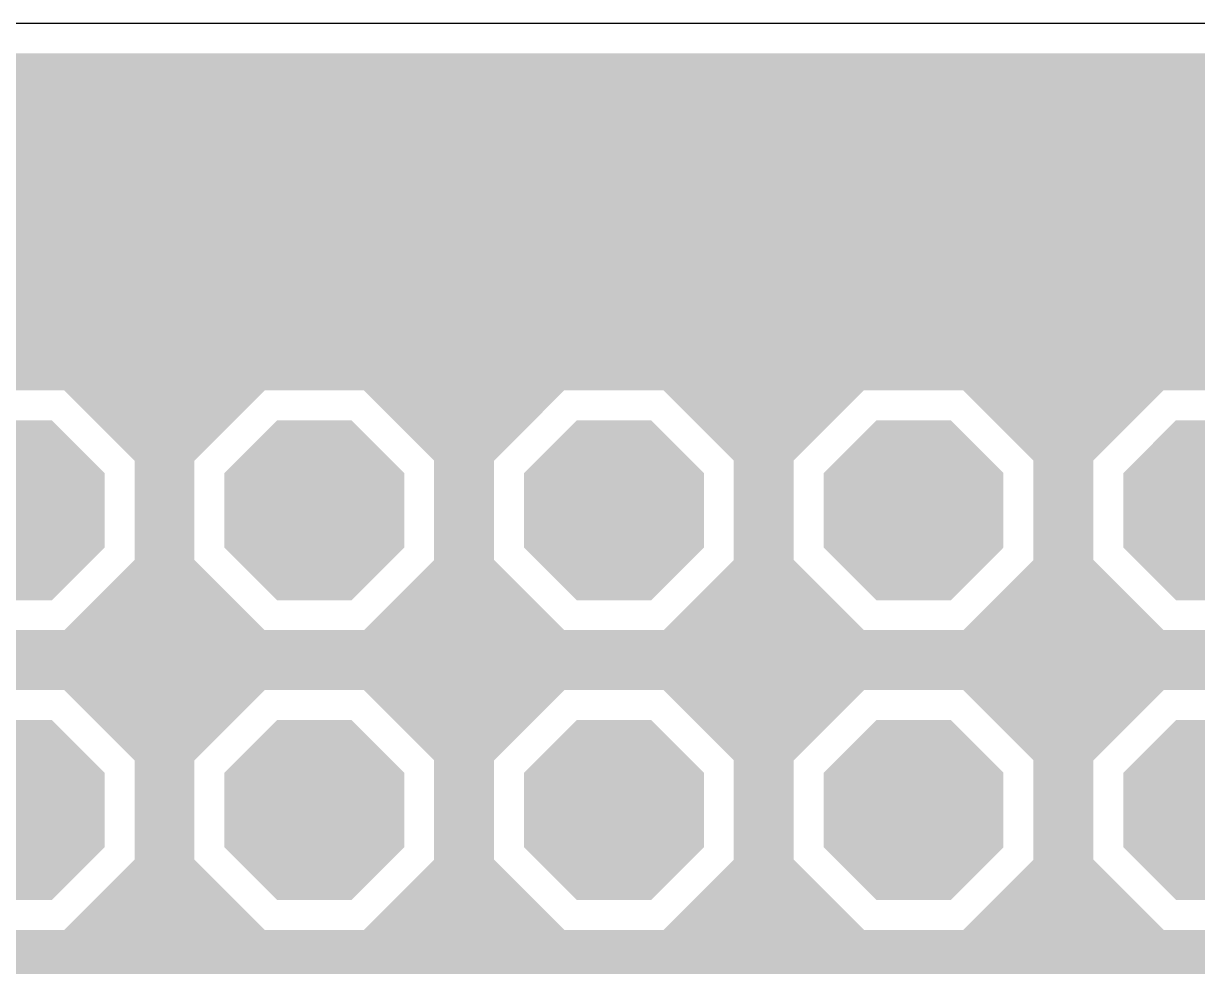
# Model space of a CAD drawing. Extents: x 0 to 81, y 1 to 51.1.
# Drawn here: x 35.63 to 45.59, y 43.01 to 51 of the extents above; entities that cross this region are included whole.
import ezdxf

# ---------------------------------------------------------------- set-up
doc = ezdxf.new("R2010")
doc.units = 0
for name, color, linetype in [('16', 175, 'CONTINUOUS'), ('17', 82, 'CONTINUOUS'), ('20', 7, 'CONTINUOUS')]:
    doc.layers.add(name, color=color, linetype=linetype)

# ---------------------------------------------------------------- blocks, each defined once
blk = doc.blocks.new('OCTAGONP')
at = {"const_width": 0.5}
blk.add_lwpolyline([(-0.25, -0.1036), (-0.25, 0.1036), (-0.1036, 0.25), (0.1036, 0.25), (0.25, 0.1036), (0.25, -0.1036), (0.1036, -0.25), (-0.1036, -0.25), (-0.25, -0.1036), (-0.25, 0.1036)], dxfattribs=at)

msp = doc.modelspace()

# ---------------------------------------------------------------- linework, layer by layer
at = {"layer": '16', "const_width": 0.3048}
for points in [[(16.2179, 50.5936), (63.528, 50.5936)], [(16.2179, 50.292), (80.5936, 50.292)], [(16.2179, 49.9872), (80.5936, 49.9872)], [(16.2179, 49.6824), (80.5936, 49.6824)], [(16.2179, 49.3776), (80.5936, 49.3776)], [(16.2179, 49.0728), (80.5936, 49.0728)], [(16.2179, 48.768), (80.5936, 48.768)], [(14.7574, 48.4632), (74.8644, 48.4632)], [(16.2179, 48.1584), (74.5596, 48.1584)], [(36.044, 48.0436), (35.076, 48.0436)], [(36.7284, 47.3592), (36.044, 48.0436)], [(37.616, 48.0436), (36.9316, 47.3592)], [(38.584, 48.0436), (37.616, 48.0436)], [(39.2684, 47.3592), (38.584, 48.0436)], [(40.156, 48.0436), (39.4716, 47.3592)], [(41.124, 48.0436), (40.156, 48.0436)], [(41.8084, 47.3592), (41.124, 48.0436)], [(42.696, 48.0436), (42.0116, 47.3592)], [(43.664, 48.0436), (42.696, 48.0436)], [(44.3484, 47.3592), (43.664, 48.0436)], [(45.236, 48.0436), (44.5516, 47.3592)], [(46.204, 48.0436), (45.236, 48.0436)], [(36.234, 47.8536), (37.426, 47.8536)], [(38.774, 47.8536), (39.966, 47.8536)], [(41.314, 47.8536), (42.506, 47.8536)], [(43.854, 47.8536), (45.046, 47.8536)], [(36.5388, 47.5488), (37.1212, 47.5488)], [(39.0788, 47.5488), (39.6612, 47.5488)], [(41.6188, 47.5488), (42.2012, 47.5488)], [(44.1588, 47.5488), (44.7412, 47.5488)], [(36.7284, 46.3912), (36.7284, 47.3592)], [(36.9316, 47.3592), (36.9316, 46.3912)], [(39.2684, 46.3912), (39.2684, 47.3592)], [(39.4716, 47.3592), (39.4716, 46.3912)], [(41.8084, 46.3912), (41.8084, 47.3592)], [(42.0116, 47.3592), (42.0116, 46.3912)], [(44.3484, 46.3912), (44.3484, 47.3592)], [(44.5516, 47.3592), (44.5516, 46.3912)], [(36.7284, 47.244), (36.9316, 47.244)], [(39.2684, 47.244), (39.4716, 47.244)], [(41.8084, 47.244), (42.0116, 47.244)], [(44.3484, 47.244), (44.5516, 47.244)], [(36.7284, 46.9392), (36.9316, 46.9392)], [(39.2684, 46.9392), (39.4716, 46.9392)], [(41.8084, 46.9392), (42.0116, 46.9392)], [(44.3484, 46.9392), (44.5516, 46.9392)], [(36.7284, 46.6344), (36.9316, 46.6344)], [(39.2684, 46.6344), (39.4716, 46.6344)], [(41.8084, 46.6344), (42.0116, 46.6344)], [(44.3484, 46.6344), (44.5516, 46.6344)], [(36.044, 45.7068), (36.7284, 46.3912)], [(36.6668, 46.3296), (36.9932, 46.3296)], [(36.9316, 46.3912), (37.616, 45.7068)], [(38.584, 45.7068), (39.2684, 46.3912)], [(39.2068, 46.3296), (39.5332, 46.3296)], [(39.4716, 46.3912), (40.156, 45.7068)], [(41.124, 45.7068), (41.8084, 46.3912)], [(41.7468, 46.3296), (42.0732, 46.3296)], [(42.0116, 46.3912), (42.696, 45.7068)], [(43.664, 45.7068), (44.3484, 46.3912)], [(44.2868, 46.3296), (44.6132, 46.3296)], [(44.5516, 46.3912), (45.236, 45.7068)], [(36.362, 46.0248), (37.298, 46.0248)], [(38.902, 46.0248), (39.838, 46.0248)], [(41.442, 46.0248), (42.378, 46.0248)], [(43.982, 46.0248), (44.918, 46.0248)], [(35.076, 45.7068), (36.044, 45.7068)], [(36.0572, 45.72), (37.6028, 45.72)], [(37.616, 45.7068), (38.584, 45.7068)], [(38.5972, 45.72), (40.1428, 45.72)], [(40.156, 45.7068), (41.124, 45.7068)], [(41.1372, 45.72), (42.6828, 45.72)], [(42.696, 45.7068), (43.664, 45.7068)], [(43.6772, 45.72), (45.2228, 45.72)], [(45.236, 45.7068), (46.204, 45.7068)], [(36.044, 45.5036), (35.076, 45.5036)], [(36.7284, 44.8192), (36.044, 45.5036)], [(37.616, 45.5036), (36.9316, 44.8192)], [(38.584, 45.5036), (37.616, 45.5036)], [(39.2684, 44.8192), (38.584, 45.5036)], [(40.156, 45.5036), (39.4716, 44.8192)], [(41.124, 45.5036), (40.156, 45.5036)], [(41.8084, 44.8192), (41.124, 45.5036)], [(42.696, 45.5036), (42.0116, 44.8192)], [(43.664, 45.5036), (42.696, 45.5036)], [(44.3484, 44.8192), (43.664, 45.5036)], [(45.236, 45.5036), (44.5516, 44.8192)], [(46.204, 45.5036), (45.236, 45.5036)], [(36.1324, 45.4152), (37.5276, 45.4152)], [(38.6724, 45.4152), (40.0676, 45.4152)], [(41.2124, 45.4152), (42.6076, 45.4152)], [(43.7524, 45.4152), (45.1476, 45.4152)], [(36.4372, 45.1104), (37.2228, 45.1104)], [(38.9772, 45.1104), (39.7628, 45.1104)], [(41.5172, 45.1104), (42.3028, 45.1104)], [(44.0572, 45.1104), (44.8428, 45.1104)], [(36.7284, 43.8512), (36.7284, 44.8192)], [(36.7284, 44.8056), (36.9316, 44.8056)], [(36.9316, 44.8192), (36.9316, 43.8512)], [(39.2684, 43.8512), (39.2684, 44.8192)], [(39.2684, 44.8056), (39.4716, 44.8056)], [(39.4716, 44.8192), (39.4716, 43.8512)], [(41.8084, 43.8512), (41.8084, 44.8192)], [(41.8084, 44.8056), (42.0116, 44.8056)], [(42.0116, 44.8192), (42.0116, 43.8512)], [(44.3484, 43.8512), (44.3484, 44.8192)], [(44.3484, 44.8056), (44.5516, 44.8056)], [(44.5516, 44.8192), (44.5516, 43.8512)], [(36.7284, 44.5008), (36.9316, 44.5008)], [(39.2684, 44.5008), (39.4716, 44.5008)], [(41.8084, 44.5008), (42.0116, 44.5008)], [(44.3484, 44.5008), (44.5516, 44.5008)], [(36.7284, 44.196), (36.9316, 44.196)], [(39.2684, 44.196), (39.4716, 44.196)], [(41.8084, 44.196), (42.0116, 44.196)], [(44.3484, 44.196), (44.5516, 44.196)], [(36.044, 43.1668), (36.7284, 43.8512)], [(36.7284, 43.8912), (36.9316, 43.8912)], [(36.9316, 43.8512), (37.616, 43.1668)], [(38.584, 43.1668), (39.2684, 43.8512)], [(39.2684, 43.8912), (39.4716, 43.8912)], [(39.4716, 43.8512), (40.156, 43.1668)], [(41.124, 43.1668), (41.8084, 43.8512)], [(41.8084, 43.8912), (42.0116, 43.8912)], [(42.0116, 43.8512), (42.696, 43.1668)], [(43.664, 43.1668), (44.3484, 43.8512)], [(44.3484, 43.8912), (44.5516, 43.8912)], [(44.5516, 43.8512), (45.236, 43.1668)], [(36.4636, 43.5864), (37.1964, 43.5864)], [(39.0036, 43.5864), (39.7364, 43.5864)], [(41.5436, 43.5864), (42.2764, 43.5864)], [(44.0836, 43.5864), (44.8164, 43.5864)], [(36.1588, 43.2816), (37.5012, 43.2816)], [(38.6988, 43.2816), (40.0412, 43.2816)], [(41.2388, 43.2816), (42.5812, 43.2816)], [(43.7788, 43.2816), (45.1212, 43.2816)], [(35.076, 43.1668), (36.044, 43.1668)], [(37.616, 43.1668), (38.584, 43.1668)], [(40.156, 43.1668), (41.124, 43.1668)], [(42.696, 43.1668), (43.664, 43.1668)], [(45.236, 43.1668), (46.204, 43.1668)], [(21.4884, 42.9768), (51.3723, 42.9768)]]:
    msp.add_lwpolyline(points, dxfattribs=at)
at = {"layer": '16', "const_width": 0.1524}
for points in [[(36.0978, 48.0975, 1), (35.9901, 47.9897)], [(36.044, 47.9674, 1), (36.044, 48.1198)], [(37.616, 48.1198, 1), (37.616, 47.9674)], [(37.6699, 47.9897, 1), (37.5621, 48.0975)], [(38.6378, 48.0975, 1), (38.5301, 47.9897)], [(38.584, 47.9674, 1), (38.584, 48.1198)], [(40.156, 48.1198, 1), (40.156, 47.9674)], [(40.2099, 47.9897, 1), (40.1021, 48.0975)], [(41.1778, 48.0975, 1), (41.0701, 47.9897)], [(41.124, 47.9674, 1), (41.124, 48.1198)], [(42.696, 48.1198, 1), (42.696, 47.9674)], [(42.7499, 47.9897, 1), (42.6421, 48.0975)], [(43.7178, 48.0975, 1), (43.6101, 47.9897)], [(43.664, 47.9674, 1), (43.664, 48.1198)], [(45.236, 48.1198, 1), (45.236, 47.9674)], [(45.2899, 47.9897, 1), (45.1821, 48.0975)], [(36.234, 47.9298, 1), (36.234, 47.7774)], [(37.426, 47.7774, 1), (37.426, 47.9298)], [(38.774, 47.9298, 1), (38.774, 47.7774)], [(39.966, 47.7774, 1), (39.966, 47.9298)], [(41.314, 47.9298, 1), (41.314, 47.7774)], [(42.506, 47.7774, 1), (42.506, 47.9298)], [(43.854, 47.9298, 1), (43.854, 47.7774)], [(45.046, 47.7774, 1), (45.046, 47.9298)], [(36.5388, 47.625, 1), (36.5388, 47.4726)], [(37.1212, 47.4726, 1), (37.1212, 47.625)], [(39.0788, 47.625, 1), (39.0788, 47.4726)], [(39.6612, 47.4726, 1), (39.6612, 47.625)], [(41.6188, 47.625, 1), (41.6188, 47.4726)], [(42.2012, 47.4726, 1), (42.2012, 47.625)], [(44.1588, 47.625, 1), (44.1588, 47.4726)], [(44.7412, 47.4726, 1), (44.7412, 47.625)], [(36.8046, 47.3592, 1), (36.6522, 47.3592)], [(36.6745, 47.3053, 1), (36.7823, 47.413)], [(37.0078, 47.3592, 1), (36.8554, 47.3592)], [(36.8777, 47.413, 1), (36.9855, 47.3053)], [(39.3446, 47.3592, 1), (39.1922, 47.3592)], [(39.2145, 47.3053, 1), (39.3223, 47.413)], [(39.5478, 47.3592, 1), (39.3954, 47.3592)], [(39.4177, 47.413, 1), (39.5255, 47.3053)], [(41.8846, 47.3592, 1), (41.7322, 47.3592)], [(41.7545, 47.3053, 1), (41.8623, 47.413)], [(42.0878, 47.3592, 1), (41.9354, 47.3592)], [(41.9577, 47.413, 1), (42.0655, 47.3053)], [(44.4246, 47.3592, 1), (44.2722, 47.3592)], [(44.2945, 47.3053, 1), (44.4023, 47.413)], [(44.6278, 47.3592, 1), (44.4754, 47.3592)], [(44.4977, 47.413, 1), (44.6055, 47.3053)], [(36.7284, 47.3202, 1), (36.7284, 47.1678)], [(36.9316, 47.1678, 1), (36.9316, 47.3202)], [(39.2684, 47.3202, 1), (39.2684, 47.1678)], [(39.4716, 47.1678, 1), (39.4716, 47.3202)], [(41.8084, 47.3202, 1), (41.8084, 47.1678)], [(42.0116, 47.1678, 1), (42.0116, 47.3202)], [(44.3484, 47.3202, 1), (44.3484, 47.1678)], [(44.5516, 47.1678, 1), (44.5516, 47.3202)], [(36.7284, 47.0154, 1), (36.7284, 46.863)], [(36.9316, 46.863, 1), (36.9316, 47.0154)], [(39.2684, 47.0154, 1), (39.2684, 46.863)], [(39.4716, 46.863, 1), (39.4716, 47.0154)], [(41.8084, 47.0154, 1), (41.8084, 46.863)], [(42.0116, 46.863, 1), (42.0116, 47.0154)], [(44.3484, 47.0154, 1), (44.3484, 46.863)], [(44.5516, 46.863, 1), (44.5516, 47.0154)], [(36.7284, 46.7106, 1), (36.7284, 46.5582)], [(36.9316, 46.5582, 1), (36.9316, 46.7106)], [(39.2684, 46.7106, 1), (39.2684, 46.5582)], [(39.4716, 46.5582, 1), (39.4716, 46.7106)], [(41.8084, 46.7106, 1), (41.8084, 46.5582)], [(42.0116, 46.5582, 1), (42.0116, 46.7106)], [(44.3484, 46.7106, 1), (44.3484, 46.5582)], [(44.5516, 46.5582, 1), (44.5516, 46.7106)], [(36.6668, 46.4058, 1), (36.6668, 46.2534)], [(36.7823, 46.3373, 1), (36.6745, 46.4451)], [(36.9855, 46.4451, 1), (36.8777, 46.3373)], [(36.9932, 46.2534, 1), (36.9932, 46.4058)], [(39.2068, 46.4058, 1), (39.2068, 46.2534)], [(39.3223, 46.3373, 1), (39.2145, 46.4451)], [(39.5255, 46.4451, 1), (39.4177, 46.3373)], [(39.5332, 46.2534, 1), (39.5332, 46.4058)], [(41.7468, 46.4058, 1), (41.7468, 46.2534)], [(41.8623, 46.3373, 1), (41.7545, 46.4451)], [(42.0655, 46.4451, 1), (41.9577, 46.3373)], [(42.0732, 46.2534, 1), (42.0732, 46.4058)], [(44.2868, 46.4058, 1), (44.2868, 46.2534)], [(44.4023, 46.3373, 1), (44.2945, 46.4451)], [(44.6055, 46.4451, 1), (44.4977, 46.3373)], [(44.6132, 46.2534, 1), (44.6132, 46.4058)], [(36.6522, 46.3912, 1), (36.8046, 46.3912)], [(36.8554, 46.3912, 1), (37.0078, 46.3912)], [(39.1922, 46.3912, 1), (39.3446, 46.3912)], [(39.3954, 46.3912, 1), (39.5478, 46.3912)], [(41.7322, 46.3912, 1), (41.8846, 46.3912)], [(41.9354, 46.3912, 1), (42.0878, 46.3912)], [(44.2722, 46.3912, 1), (44.4246, 46.3912)], [(44.4754, 46.3912, 1), (44.6278, 46.3912)], [(36.362, 46.101, 1), (36.362, 45.9486)], [(37.298, 45.9486, 1), (37.298, 46.101)], [(38.902, 46.101, 1), (38.902, 45.9486)], [(39.838, 45.9486, 1), (39.838, 46.101)], [(41.442, 46.101, 1), (41.442, 45.9486)], [(42.378, 45.9486, 1), (42.378, 46.101)], [(43.982, 46.101, 1), (43.982, 45.9486)], [(44.918, 45.9486, 1), (44.918, 46.101)], [(35.9901, 45.7607, 1), (36.0978, 45.6529)], [(36.0572, 45.7962, 1), (36.0572, 45.6438)], [(36.044, 45.6306, 1), (36.044, 45.783)], [(37.616, 45.783, 1), (37.616, 45.6306)], [(37.5621, 45.6529, 1), (37.6699, 45.7607)], [(37.6028, 45.6438, 1), (37.6028, 45.7962)], [(38.5301, 45.7607, 1), (38.6378, 45.6529)], [(38.5972, 45.7962, 1), (38.5972, 45.6438)], [(38.584, 45.6306, 1), (38.584, 45.783)], [(40.156, 45.783, 1), (40.156, 45.6306)], [(40.1021, 45.6529, 1), (40.2099, 45.7607)], [(40.1428, 45.6438, 1), (40.1428, 45.7962)], [(41.0701, 45.7607, 1), (41.1778, 45.6529)], [(41.1372, 45.7962, 1), (41.1372, 45.6438)], [(41.124, 45.6306, 1), (41.124, 45.783)], [(42.696, 45.783, 1), (42.696, 45.6306)], [(42.6421, 45.6529, 1), (42.7499, 45.7607)], [(42.6828, 45.6438, 1), (42.6828, 45.7962)], [(43.6101, 45.7607, 1), (43.7178, 45.6529)], [(43.6772, 45.7962, 1), (43.6772, 45.6438)], [(43.664, 45.6306, 1), (43.664, 45.783)], [(45.236, 45.783, 1), (45.236, 45.6306)], [(45.1821, 45.6529, 1), (45.2899, 45.7607)], [(45.2228, 45.6438, 1), (45.2228, 45.7962)], [(36.0978, 45.5575, 1), (35.9901, 45.4497)], [(36.044, 45.4274, 1), (36.044, 45.5798)], [(37.616, 45.5798, 1), (37.616, 45.4274)], [(37.6699, 45.4497, 1), (37.5621, 45.5575)], [(38.6378, 45.5575, 1), (38.5301, 45.4497)], [(38.584, 45.4274, 1), (38.584, 45.5798)], [(40.156, 45.5798, 1), (40.156, 45.4274)], [(40.2099, 45.4497, 1), (40.1021, 45.5575)], [(41.1778, 45.5575, 1), (41.0701, 45.4497)], [(41.124, 45.4274, 1), (41.124, 45.5798)], [(42.696, 45.5798, 1), (42.696, 45.4274)], [(42.7499, 45.4497, 1), (42.6421, 45.5575)], [(43.7178, 45.5575, 1), (43.6101, 45.4497)], [(43.664, 45.4274, 1), (43.664, 45.5798)], [(45.236, 45.5798, 1), (45.236, 45.4274)], [(45.2899, 45.4497, 1), (45.1821, 45.5575)], [(36.1324, 45.4914, 1), (36.1324, 45.339)], [(37.5276, 45.339, 1), (37.5276, 45.4914)], [(38.6724, 45.4914, 1), (38.6724, 45.339)], [(40.0676, 45.339, 1), (40.0676, 45.4914)], [(41.2124, 45.4914, 1), (41.2124, 45.339)], [(42.6076, 45.339, 1), (42.6076, 45.4914)], [(43.7524, 45.4914, 1), (43.7524, 45.339)], [(45.1476, 45.339, 1), (45.1476, 45.4914)], [(36.4372, 45.1866, 1), (36.4372, 45.0342)], [(37.2228, 45.0342, 1), (37.2228, 45.1866)], [(38.9772, 45.1866, 1), (38.9772, 45.0342)], [(39.7628, 45.0342, 1), (39.7628, 45.1866)], [(41.5172, 45.1866, 1), (41.5172, 45.0342)], [(42.3028, 45.0342, 1), (42.3028, 45.1866)], [(44.0572, 45.1866, 1), (44.0572, 45.0342)], [(44.8428, 45.0342, 1), (44.8428, 45.1866)], [(36.8046, 44.8192, 1), (36.6522, 44.8192)], [(36.7284, 44.8818, 1), (36.7284, 44.7294)], [(36.6745, 44.7653, 1), (36.7823, 44.873)], [(37.0078, 44.8192, 1), (36.8554, 44.8192)], [(36.8777, 44.873, 1), (36.9855, 44.7653)], [(36.9316, 44.7294, 1), (36.9316, 44.8818)], [(39.3446, 44.8192, 1), (39.1922, 44.8192)], [(39.2684, 44.8818, 1), (39.2684, 44.7294)], [(39.2145, 44.7653, 1), (39.3223, 44.873)], [(39.5478, 44.8192, 1), (39.3954, 44.8192)], [(39.4177, 44.873, 1), (39.5255, 44.7653)], [(39.4716, 44.7294, 1), (39.4716, 44.8818)], [(41.8846, 44.8192, 1), (41.7322, 44.8192)], [(41.8084, 44.8818, 1), (41.8084, 44.7294)], [(41.7545, 44.7653, 1), (41.8623, 44.873)], [(42.0878, 44.8192, 1), (41.9354, 44.8192)], [(41.9577, 44.873, 1), (42.0655, 44.7653)], [(42.0116, 44.7294, 1), (42.0116, 44.8818)], [(44.4246, 44.8192, 1), (44.2722, 44.8192)], [(44.3484, 44.8818, 1), (44.3484, 44.7294)], [(44.2945, 44.7653, 1), (44.4023, 44.873)], [(44.6278, 44.8192, 1), (44.4754, 44.8192)], [(44.4977, 44.873, 1), (44.6055, 44.7653)], [(44.5516, 44.7294, 1), (44.5516, 44.8818)], [(36.7284, 44.577, 1), (36.7284, 44.4246)], [(36.9316, 44.4246, 1), (36.9316, 44.577)], [(39.2684, 44.577, 1), (39.2684, 44.4246)], [(39.4716, 44.4246, 1), (39.4716, 44.577)], [(41.8084, 44.577, 1), (41.8084, 44.4246)], [(42.0116, 44.4246, 1), (42.0116, 44.577)], [(44.3484, 44.577, 1), (44.3484, 44.4246)], [(44.5516, 44.4246, 1), (44.5516, 44.577)], [(36.7284, 44.2722, 1), (36.7284, 44.1198)], [(36.9316, 44.1198, 1), (36.9316, 44.2722)], [(39.2684, 44.2722, 1), (39.2684, 44.1198)], [(39.4716, 44.1198, 1), (39.4716, 44.2722)], [(41.8084, 44.2722, 1), (41.8084, 44.1198)], [(42.0116, 44.1198, 1), (42.0116, 44.2722)], [(44.3484, 44.2722, 1), (44.3484, 44.1198)], [(44.5516, 44.1198, 1), (44.5516, 44.2722)], [(36.7284, 43.9674, 1), (36.7284, 43.815)], [(36.7823, 43.7973, 1), (36.6745, 43.9051)], [(36.9855, 43.9051, 1), (36.8777, 43.7973)], [(36.9316, 43.815, 1), (36.9316, 43.9674)], [(39.2684, 43.9674, 1), (39.2684, 43.815)], [(39.3223, 43.7973, 1), (39.2145, 43.9051)], [(39.5255, 43.9051, 1), (39.4177, 43.7973)], [(39.4716, 43.815, 1), (39.4716, 43.9674)], [(41.8084, 43.9674, 1), (41.8084, 43.815)], [(41.8623, 43.7973, 1), (41.7545, 43.9051)], [(42.0655, 43.9051, 1), (41.9577, 43.7973)], [(42.0116, 43.815, 1), (42.0116, 43.9674)], [(44.3484, 43.9674, 1), (44.3484, 43.815)], [(44.4023, 43.7973, 1), (44.2945, 43.9051)], [(44.6055, 43.9051, 1), (44.4977, 43.7973)], [(44.5516, 43.815, 1), (44.5516, 43.9674)], [(36.6522, 43.8512, 1), (36.8046, 43.8512)], [(36.8554, 43.8512, 1), (37.0078, 43.8512)], [(39.1922, 43.8512, 1), (39.3446, 43.8512)], [(39.3954, 43.8512, 1), (39.5478, 43.8512)], [(41.7322, 43.8512, 1), (41.8846, 43.8512)], [(41.9354, 43.8512, 1), (42.0878, 43.8512)], [(44.2722, 43.8512, 1), (44.4246, 43.8512)], [(44.4754, 43.8512, 1), (44.6278, 43.8512)], [(36.4636, 43.6626, 1), (36.4636, 43.5102)], [(37.1964, 43.5102, 1), (37.1964, 43.6626)], [(39.0036, 43.6626, 1), (39.0036, 43.5102)], [(39.7364, 43.5102, 1), (39.7364, 43.6626)], [(41.5436, 43.6626, 1), (41.5436, 43.5102)], [(42.2764, 43.5102, 1), (42.2764, 43.6626)], [(44.0836, 43.6626, 1), (44.0836, 43.5102)], [(44.8164, 43.5102, 1), (44.8164, 43.6626)], [(36.1588, 43.3578, 1), (36.1588, 43.2054)], [(37.5012, 43.2054, 1), (37.5012, 43.3578)], [(38.6988, 43.3578, 1), (38.6988, 43.2054)], [(40.0412, 43.2054, 1), (40.0412, 43.3578)], [(41.2388, 43.3578, 1), (41.2388, 43.2054)], [(42.5812, 43.2054, 1), (42.5812, 43.3578)], [(43.7788, 43.3578, 1), (43.7788, 43.2054)], [(45.1212, 43.2054, 1), (45.1212, 43.3578)], [(35.9901, 43.2207, 1), (36.0978, 43.1129)], [(36.044, 43.0906, 1), (36.044, 43.243)], [(37.616, 43.243, 1), (37.616, 43.0906)], [(37.5621, 43.1129, 1), (37.6699, 43.2207)], [(38.5301, 43.2207, 1), (38.6378, 43.1129)], [(38.584, 43.0906, 1), (38.584, 43.243)], [(40.156, 43.243, 1), (40.156, 43.0906)], [(40.1021, 43.1129, 1), (40.2099, 43.2207)], [(41.0701, 43.2207, 1), (41.1778, 43.1129)], [(41.124, 43.0906, 1), (41.124, 43.243)], [(42.696, 43.243, 1), (42.696, 43.0906)], [(42.6421, 43.1129, 1), (42.7499, 43.2207)], [(43.6101, 43.2207, 1), (43.7178, 43.1129)], [(43.664, 43.0906, 1), (43.664, 43.243)], [(45.236, 43.243, 1), (45.236, 43.0906)], [(45.1821, 43.1129, 1), (45.2899, 43.2207)]]:
    msp.add_lwpolyline(points, format="xyb", dxfattribs=at)
at = {"layer": '20'}
msp.add_line((81, 51), (0, 51), dxfattribs=at)

# ---------------------------------------------------------------- block references
at = {"layer": '17', "xscale": 1.524, "yscale": 1.524, "rotation": 180}
for p in [(35.56, 46.8752), (38.1, 46.8752), (40.64, 46.8752), (43.18, 46.8752), (45.72, 46.8752), (35.56, 44.3352), (38.1, 44.3352), (40.64, 44.3352), (43.18, 44.3352), (45.72, 44.3352)]:
    msp.add_blockref('OCTAGONP', p, dxfattribs=at)

doc.saveas('drawing.dxf')
